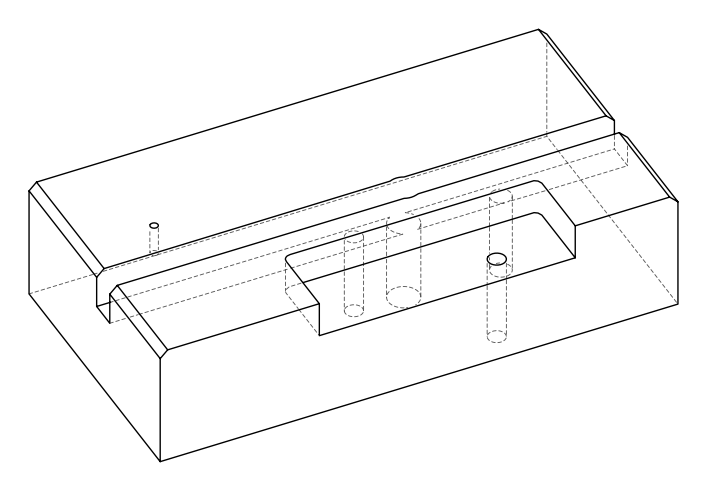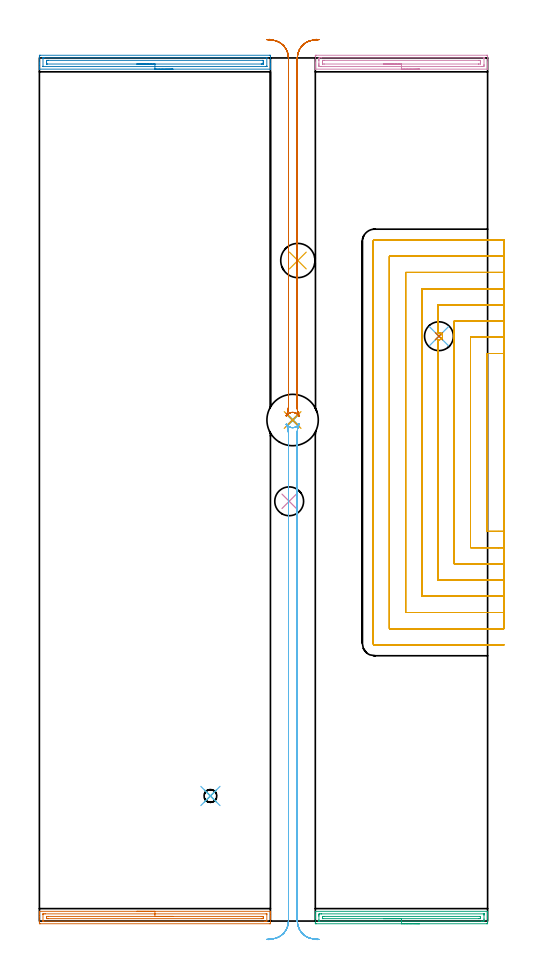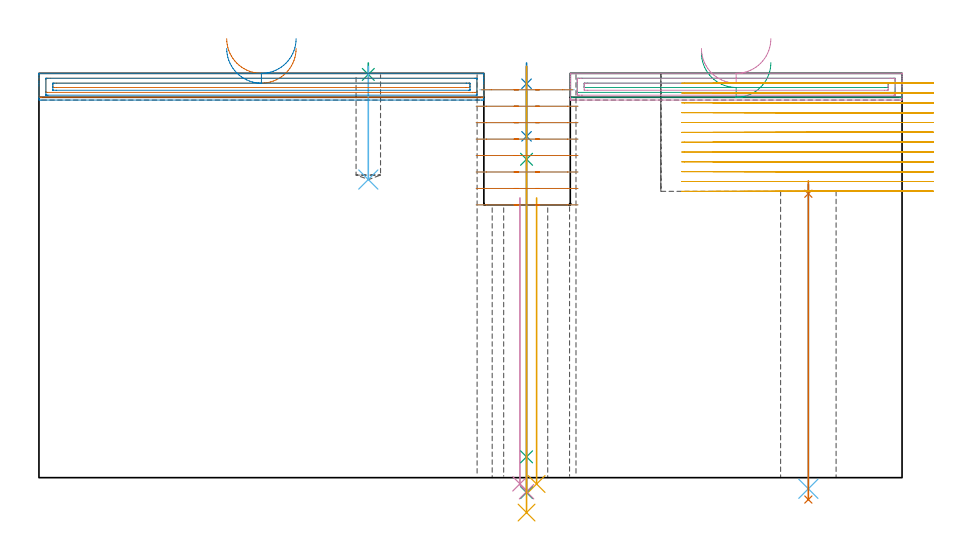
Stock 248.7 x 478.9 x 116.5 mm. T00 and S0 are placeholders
(PLAN: 19 operations, 12 tool changes, 134.2 min)
(1 SPOT_DRILL | STEP1HOLE_2 | NXT0321_9005460120000 | 0.04 min | 3750 mm3)
(2 SPOT_DRILL_1 | STEP1HOLE_3 | NXT0321_9005460120000 | 0.05 min | 182 mm3)
(3 SPOT_DRILL_2 | STEP1POCKET | NXT0321_9005460120000 | 0.03 min | 0 mm3)
(4 INDEXABLE_INSERT_DRILL_THROUGH_HOLE_FROM_SOLID | STEP1HOLE | NXT0302_003 | 0.34 min | 23362 mm3)
(5 INDEXABLE_INSERT_DRILL_THROUGH_HOLE_FROM_SOLID_1 | STEP1HOLE_1 | NXT0302_009 | 0.34 min | 32964 mm3)
(6 DRILL_THROUGH_HOLE_INTO_CENTER | STEP1HOLE_2 | NXT0301_065 | 0.36 min | 5715 mm3)
(7 DRILL_TO_ENLARGE_THROUGH_HOLE | STEP1HOLE_2 | UGT0301_006 | 0.37 min | 13895 mm3)
(8 DRILL_BLIND_HOLE_INTO_CENTER | STEP1HOLE_3 | NXT0301_092 | 0.08 min | 1731 mm3)
(9 GUN_DRILL_THROUGH_HOLE | STEP1HOLE_3 | UGT0307_009 | 0.59 min | 11231 mm3)
(10 DRILL_TO_ENLARGE_THROUGH_HOLE_1 | STEP1HOLE_3 | NXT0301_104 | 0.49 min | 4730 mm3)
(11 DRILL_TO_ENLARGE_THROUGH_HOLE_2 | STEP1HOLE_3 | UGT0301_392 | 0.52 min | 56371 mm3)
(12 DRILL_BLIND_HOLE_INTO_CENTER_1 | STEP1POCKET | NXT0301_042 | 0.13 min | 1165 mm3)
(13 AREA_MILL | FG_CHAMFER_SURFACE | UGT0205_001 | 3.26 min | 3154 mm3)
(14 AREA_MILL_1 | FG_CHAMFER_SURFACE_1 | UGT0205_001 | 3.29 min | 3937 mm3)
(15 AREA_MILL_2 | FG_CHAMFER_SURFACE_2 | UGT0205_001 | 2.48 min | 2379 mm3)
(16 AREA_MILL_3 | FG_CHAMFER_SURFACE_3 | UGT0205_001 | 2.5 min | 2974 mm3)
(17 MILL_SLOT | SLOT_PARTIAL_RECTANGULAR | NXT0201_011 | Follow Part, ap 3, ae 75% | 102.52 min | 551887 mm3)
(18 MILL_RECTANGULAR_SLOT | SLOT_RECTANGULAR | UGT0201_094 | Follow Part, ap 5, ae 75% | 9.66 min | 243108 mm3)
(19 MILL_RECTANGULAR_SLOT_1 | SLOT_RECTANGULAR_1 | UGT0201_094 | Follow Part, ap 5, ae 75% | 7.19 min | 167184 mm3)
(TOOL NXT0321_9005460120000 | NC Spot Drill, 142deg, 12mm, Carbide, Uncoated | D12 PA142 FL30 Z2)
(TOOL NXT0302_003 | Index. Insert Drill 16mm [880-D1600L20-05] | D16 PA176 FL80 Z2)
(TOOL NXT0302_009 | Index. Insert Drill 19mm [880-D1900L25-05] | D19 PA176 FL95 Z2)
(TOOL NXT0301_065 | Carbide Drill 9.4mm [860.1-0940-075A1-MM 2214] | D9.4 PA140 FL98 Z2)
(TOOL UGT0301_006 | Twist Drill 16 mm | D16 PA118 FL120 Z2)
(TOOL NXT0301_092 | Carbide Drill 12.1mm [860.1-1210-061A1-MM 2214] | D12.1 PA140 FL77 Z2)
(TOOL UGT0307_009 | Gun Drill 12 mm | D12 PA130 FL24 Z1)
(TOOL NXT0301_104 | Carbide Drill 14mm [860.1-1400-112A1-MM 2214] | D14 PA140 FL123 Z2)
(TOOL UGT0301_392 | Twist Drill 28.5 mm | D28.5 PA118 FL165 Z2)
(TOOL NXT0301_042 | Carbide Drill 7.1mm [860.1-0710-057A1-MM 2214] | D7.1 PA140 FL85 Z2)
(TOOL UGT0205_001 | Chamfer Mill 20 x 3 x 45 deg. | D20 FL50 Z2)
(TOOL NXT0201_011 | ENDMILL 12mm [2P460-1200-NA 1630] | D12 FL38 Z6)
(TOOL UGT0201_094 | End mill 20 mm | D20 FL38 Z4)
(OP 1 SPOT_DRILL)
G17 G21 G94 G90
T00 M6
G54
G17 G0 G90 X221.7 Y324.5 S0 M3
G43 Z126.5 H0
G94 G81 G98 Z81.811 F250. R85.5
G80
M5
M2
(OP 2 SPOT_DRILL_1)
G17 G21 G94 G90
T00 M6
G54
G17 G0 G90 X140.5 Y278. S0 M3
G43 Z126.5 H0
G94 G81 G98 Z113.5 F250. R119.5
G80
M5
M2
(OP 3 SPOT_DRILL_2)
G17 G21 G94 G90
T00 M6
G54
G17 G0 G90 X94.9 Y69.4 S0 M3
G43 Z126.5 H0
G94 G81 G98 Z116.186 F250. R119.5
G80
M5
M2
(OP 4 INDEXABLE_INSERT_DRILL_THROUGH_HOLE_FROM_SOLID)
G17 G21 G94 G90
T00 M6
G54
G17 G0 G90 X138.6 Y232.9 S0 M3
G43 Z126.5 H1
G94 G81 G98 Z-1.779 F250. R80.6
G80
M5
M2
(OP 5 INDEXABLE_INSERT_DRILL_THROUGH_HOLE_FROM_SOLID_1)
G17 G21 G94 G90
T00 M6
G54
G17 G0 G90 X143.4 Y366.5 S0 M3
G43 Z126.5 H1
G94 G81 G98 Z-1.832 F250. R80.6
G80
M5
M2
(OP 6 DRILL_THROUGH_HOLE_INTO_CENTER)
G17 G21 G94 G90
T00 M6
G54
G17 G0 G90 X221.7 Y324.5 S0 M3
G43 Z126.5 H1
G94 G73 G98 Z-3.211 F250. Q8.571 R84.5
G80
M5
M2
(OP 7 DRILL_TO_ENLARGE_THROUGH_HOLE)
G17 G21 G94 G90
T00 M6
G54
G17 G0 G90 X221.7 Y324.5 S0 M3
G43 Z126.5 H0
G94 G73 G98 Z-6.307 F250. Q14.801 R84.5
G80
M5
M2
(OP 8 DRILL_BLIND_HOLE_INTO_CENTER)
G17 G21 G94 G90
T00 M6
G54
G17 G0 G90 X140.5 Y278. S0 M3
G43 Z126.5 H1
G94 G81 G98 Z98.35 F250. R118.5
G80
M5
M2
(OP 9 GUN_DRILL_THROUGH_HOLE)
G17 G21 G94 G90
T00 M6
G54
G17 G0 G90 X140.5 Y278. M8
G43 Z126.5 H0
Z111.365
S716 M3
G94 G1 Z91.736 F125. M26
G4 X.084
Z6. F250.
G4 X.084
Z-4.298 F125.
G4 X.084
M5
M9
G0 Z111.365
Z126.5
M2
(OP 10 DRILL_TO_ENLARGE_THROUGH_HOLE_1)
G17 G21 G94 G90
T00 M6
G54
G17 G0 G90 X140.5 Y278. S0 M3
G43 Z126.5 H1
G94 G73 G98 Z-4.048 F250. Q13.394 R118.5
G80
M5
M2
(OP 11 DRILL_TO_ENLARGE_THROUGH_HOLE_2)
G17 G21 G94 G90
T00 M6
G54
G17 G0 G90 X140.5 Y278. S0 M3
G43 Z126.5 H0
G94 G73 G98 Z-10.062 F250. Q25.312 R118.5
G80
M5
M2
(OP 12 DRILL_BLIND_HOLE_INTO_CENTER_1)
G17 G21 G94 G90
T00 M6
G54
G17 G0 G90 X94.9 Y69.4 S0 M3
G43 Z126.5 H1
G94 G81 G98 Z85.9 F250. R118.5
G80
M5
M2
(OP 13 AREA_MILL)
G17 G21 G94 G90
T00 M6
G54
G17 G0 G90 X54.1 Y5.4 S1061 M3
G43 Z126.5 H0
G94 G1 X54.138 Z125.628 F250.
X54.252 Z124.763
X54.441 Z123.912
X54.703 Z123.08
X55.037 Z122.274
X55.44 Z121.5
X55.908 Z120.764
X56.44 Z120.072
X57.029 Z119.429
X57.672 Z118.84
X58.364 Z118.308
X59.1 Z117.84
X59.874 Z117.437
X60.68 Z117.103
X61.512 Z116.841
X62.364 Z116.652
X63.228 Z116.538
X64.1 Z116.5
X128.02
X128.19 Y5.397 Z116.489
X128.198 Y5.248 Z116.34
X128.2 Y5.092 Z116.192
Y4.847 Z115.947
Y4.141 Z115.236
Y2.912 Z114.009
Y2.388 Z113.483
Y1.774 Z112.869
Y-0.856 Z110.241
X128.197 Y-1.118 Z109.979
X128.19 Y-1.492 Z109.605
X127.96 Y-1.497 Z109.601
X127.573 Y-1.5 Z109.6
X0.627
X0.24 Y-1.497 Z109.601
X0.01 Y-1.492 Z109.605
X0. Y-1.118 Z109.979
Y2.388 Z113.483
Y3.788 Z114.885
Y4.141 Z115.236
Y4.847 Z115.947
Y5.092 Z116.192
X0.002 Y5.248 Z116.34
X0.01 Y5.397 Z116.489
X0.18 Y5.4 Z116.5
X64.1
Y3.986 Z115.086
X125.785 Y3.985 Z115.085
X125.945 Y3.984 Z115.084
X126.143 Y3.98 Z115.08
X126.185 Y3.979 Z115.079
X126.191 Y3.953 Z115.053
X126.195 Y3.919 Z115.019
X126.199 Y3.735 Z114.835
X126.2 Y0.229 Z111.329
X126.197 Y0.093 Z111.193
X126.193 Y-0.015 Z111.085
X126.189 Y-0.079 Z111.021
X126.152 Y-0.08 Z111.02
X125.785 Y-0.084 Z111.016
X125.626 Y-0.085 Z111.015
X124.891 Y-0.086 Z111.014
X2.415 Y-0.085 Z111.015
X2.255 Y-0.084 Z111.016
X2.057 Y-0.08 Z111.02
X2.015 Y-0.079 Z111.021
X2.009 Y-0.053 Z111.047
X2.005 Y-0.019 Z111.081
X2.001 Y0.165 Z111.265
X2. Y3.671 Z114.771
X2.003 Y3.807 Z114.907
X2.007 Y3.915 Z115.015
X2.011 Y3.979 Z115.079
X2.048 Y3.98 Z115.08
X2.415 Y3.984 Z115.084
X2.574 Y3.985 Z115.085
X3.309 Y3.986 Z115.086
X64.1
Y2.572 Z113.672
X123.103 Y2.571 Z113.671
X123.812 Y2.57 Z113.67
X123.997 Y2.568 Z113.668
X124.175 Y2.565 Z113.665
X124.19 Y2.388 Z113.488
X124.195 Y2.194 Z113.294
X124.19 Y1.512 Z112.612
X124.177 Y1.336 Z112.436
X123.103 Y1.329 Z112.429
X5.097
X4.388 Y1.33 Z112.43
X4.203 Y1.332 Z112.432
X4.025 Y1.335 Z112.435
X4.01 Y1.512 Z112.612
X4.005 Y1.706 Z112.806
X4.01 Y2.388 Z113.488
X4.023 Y2.564 Z113.664
X5.097 Y2.571 Z113.671
X64.1 Y2.572 Z113.672
X64.972 Z113.71
X65.836 Z113.823
X66.688 Z114.012
X67.52 Z114.275
X68.326 Z114.608
X69.1 Z115.011
X69.836 Z115.48
X70.528 Z116.011
X71.171 Z116.6
X71.76 Z117.244
X72.292 Z117.936
X72.76 Z118.672
X73.163 Z119.445
X73.497 Z120.251
X73.759 Z121.083
X73.948 Z121.935
X74.062 Z122.8
X74.1 Z123.672
G0 Z126.5
M5
M2
(OP 14 AREA_MILL_1)
G17 G21 G94 G90
T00 M6
G54
G17 G0 G90 X74.1 Y472.7 S1061 M3
G43 Z126.5 H0
G94 G1 X74.062 Z125.628 F250.
X73.948 Z124.763
X73.759 Z123.912
X73.497 Z123.08
X73.163 Z122.274
X72.76 Z121.5
X72.291 Z120.764
X71.76 Z120.072
X71.171 Z119.429
X70.528 Z118.839
X69.836 Z118.308
X69.1 Z117.84
X68.326 Z117.437
X67.52 Z117.103
X66.688 Z116.841
X65.836 Z116.652
X64.972 Z116.538
X64.1 Z116.5
X0.18
X0.01 Y472.702 Z116.488
X0.002 Y472.84 Z116.352
X0. Y472.984 Z116.216
Y473.223 Z115.977
Y473.927 Z115.268
Y475.153 Z114.044
Y475.676 Z113.519
Y476.289 Z112.907
Y479.786 Z109.411
X0.003 Y480.048 Z109.15
X0.01 Y480.393 Z108.804
X0.269 Y480.398 Z108.801
X0.627 Y480.4 Z108.8
X127.573
X127.931 Y480.398 Z108.801
X128.19 Y480.393 Z108.804
X128.2 Y480.048 Z109.15
Y475.676 Z113.519
Y475.153 Z114.044
Y474.801 Z114.395
Y474.279 Z114.917
Y473.927 Z115.268
Y473.223 Z115.977
Y472.984 Z116.216
X128.198 Y472.84 Z116.352
X128.19 Y472.702 Z116.488
X128.02 Y472.7 Z116.5
X64.1
Y474.114 Z115.086
X2.223 Y474.115 Z115.085
X2.059 Y474.117 Z115.083
X2.02 Y474.12 Z115.08
X2.01 Y474.123 Z115.077
X2.006 Y474.134 Z115.066
X2.003 Y474.167 Z115.033
X2. Y474.332 Z114.868
Y478.704 Z110.496
X2.003 Y478.84 Z110.36
X2.007 Y478.948 Z110.252
X2.01 Y478.977 Z110.223
X2.022 Y478.979 Z110.221
X2.064 Y478.982 Z110.218
X2.415 Y478.985 Z110.215
X2.607 Y478.986 Z110.214
X125.977 Y478.985 Z110.215
X126.141 Y478.983 Z110.217
X126.18 Y478.98 Z110.22
X126.19 Y478.977 Z110.223
X126.194 Y478.966 Z110.234
X126.197 Y478.933 Z110.267
X126.2 Y478.768 Z110.432
Y474.396 Z114.804
X126.197 Y474.26 Z114.94
X126.193 Y474.152 Z115.048
X126.19 Y474.123 Z115.077
X126.178 Y474.121 Z115.079
X126.136 Y474.118 Z115.082
X125.785 Y474.115 Z115.085
X125.593 Y474.114 Z115.086
X64.1
Y475.528 Z113.672
X4.353 Y475.529 Z113.671
X4.203 Y475.53 Z113.67
X4.053 Y475.534 Z113.666
X4.017 Y475.535 Z113.665
X4.01 Y475.558 Z113.642
X4.005 Y475.61 Z113.59
X4.002 Y475.676 Z113.524
X4. Y475.874 Z113.326
Y476.55 Z112.65
Y476.748 Z112.452
X4.005 Y477.424 Z111.776
X4.009 Y477.523 Z111.677
X4.012 Y477.565 Z111.635
X4.057 Y477.567 Z111.633
X4.203 Y477.569 Z111.631
X4.947 Y477.571 Z111.629
X5.097 Y477.572 Z111.628
X123.847 Y477.571 Z111.629
X123.997 Y477.57 Z111.63
X124.147 Y477.566 Z111.634
X124.182 Y477.565 Z111.635
X124.19 Y477.542 Z111.658
X124.195 Y477.49 Z111.71
X124.198 Y477.424 Z111.776
X124.2 Y477.226 Z111.974
Y476.55 Z112.65
Y476.352 Z112.848
X124.195 Y475.676 Z113.524
X124.191 Y475.577 Z113.623
X124.188 Y475.535 Z113.665
X124.143 Y475.533 Z113.667
X123.997 Y475.531 Z113.669
X123.253 Y475.529 Z113.671
X123.103 Y475.528 Z113.672
X64.1
X63.228 Z113.71
X62.363 Z113.823
X61.512 Z114.012
X60.68 Z114.275
X59.874 Z114.608
X59.1 Z115.011
X58.364 Z115.48
X57.672 Z116.011
X57.029 Z116.6
X56.44 Z117.244
X55.908 Z117.936
X55.44 Z118.672
X55.037 Z119.445
X54.703 Z120.251
X54.441 Z121.083
X54.252 Z121.935
X54.138 Z122.8
X54.1 Z123.672
G0 Z126.5
M5
M2
(OP 15 AREA_MILL_2)
G17 G21 G94 G90
T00 M6
G54
G17 G0 G90 X210.9 Y-1.5 S1061 M3
G43 Z126.5 H0
Z119.6
G94 G1 X210.862 Z118.728 F250.
X210.748 Z117.864
X210.559 Z117.012
X210.297 Z116.18
X209.963 Z115.374
X209.56 Z114.6
X209.092 Z113.864
X208.56 Z113.172
X207.971 Z112.529
X207.328 Z111.94
X206.636 Z111.408
X205.9 Z110.94
X205.126 Z110.537
X204.32 Z110.203
X203.488 Z109.941
X202.636 Z109.752
X201.772 Z109.638
X200.9 Z109.6
X153.683
X153.299 Y-1.496 Z109.602
X153.11 Y-1.492 Z109.605
X153.1 Y-1.118 Z109.978
Y1.512 Z112.606
Y2.117 Z113.214
Y2.388 Z113.485
Y2.993 Z114.09
Y3.265 Z114.361
Y3.808 Z114.907
Y5.163 Z116.262
X153.102 Y5.284 Z116.376
X153.11 Y5.398 Z116.489
X153.238 Y5.4 Z116.5
X248.562
X248.69 Y5.398 Z116.489
X248.698 Y5.284 Z116.376
X248.7 Y5.163 Z116.262
Y4.475 Z115.574
Y3.808 Z114.907
Y3.265 Z114.361
Y2.993 Z114.09
Y2.388 Z113.485
Y2.117 Z113.214
Y1.512 Z112.606
Y-0.815 Z110.281
X248.696 Y-1.118 Z109.978
X248.69 Y-1.492 Z109.605
X248.501 Y-1.496 Z109.602
X248.117 Y-1.5 Z109.6
X200.9
Y-0.086 Z111.014
X155.465 Y-0.085 Z111.015
X155.306
X155.132 Y-0.081 Z111.019
X155.115 Y-0.079 Z111.021
X155.11 Y-0.072 Z111.028
X155.104 Y-0.049 Z111.051
X155.102 Y-0.026 Z111.074
X155.1 Y0.118 Z111.218
Y0.635 Z111.735
Y2.747 Z113.847
X155.101 Y3.265 Z114.365
X155.103 Y3.621 Z114.721
X155.11 Y3.976 Z115.076
X155.465 Y3.983 Z115.083
X155.625 Y3.984 Z115.084
X156.356 Y3.986 Z115.086
X156.514
X246.335 Y3.985 Z115.085
X246.494
X246.668 Y3.981 Z115.081
X246.685 Y3.979 Z115.079
X246.69 Y3.972 Z115.072
X246.696 Y3.949 Z115.049
X246.698 Y3.926 Z115.026
X246.7 Y3.782 Z114.882
Y3.265 Z114.365
Y1.153 Z112.253
X246.699 Y0.635 Z111.735
X246.697 Y0.279 Z111.379
X246.69 Y-0.076 Z111.024
X246.335 Y-0.083 Z111.017
X246.175 Y-0.084 Z111.016
X245.444 Y-0.086 Z111.014
X245.286
X200.9
Y1.328 Z112.428
X157.247 Y1.329 Z112.429
X157.185 Y1.33 Z112.43
X157.136 Y1.333 Z112.433
X157.112 Y1.335 Z112.435
X157.109 Y1.368 Z112.468
X157.103 Y1.512 Z112.612
X157.101 Y1.656 Z112.756
X157.104 Y2.388 Z113.488
X157.108 Y2.525 Z113.625
X157.116 Y2.565 Z113.665
X157.155 Y2.567 Z113.667
X157.247 Y2.569 Z113.669
X157.952 Y2.571 Z113.671
X158.138 Y2.572 Z113.672
X244.553 Y2.571 Z113.671
X244.615 Y2.57 Z113.67
X244.664 Y2.567 Z113.667
X244.688 Y2.565 Z113.665
X244.691 Y2.532 Z113.632
X244.697 Y2.388 Z113.488
X244.699 Y2.244 Z113.344
X244.696 Y1.512 Z112.612
X244.692 Y1.375 Z112.475
X244.684 Y1.335 Z112.435
X244.645 Y1.333 Z112.433
X244.553 Y1.331 Z112.431
X243.848 Y1.329 Z112.429
X243.662 Y1.328 Z112.428
X200.9
X200.028 Z112.467
X199.164 Z112.58
X198.312 Z112.769
X197.48 Z113.032
X196.674 Z113.365
X195.9 Z113.768
X195.164 Z114.237
X194.472 Z114.768
X193.829 Z115.357
X193.24 Z116.001
X192.708 Z116.693
X192.24 Z117.428
X191.837 Z118.202
X191.503 Z119.008
X191.241 Z119.84
X191.052 Z120.692
X190.938 Z121.557
X190.9 Z122.428
G0 Z126.5
M5
M2
(OP 16 AREA_MILL_3)
G17 G21 G94 G90
T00 M6
G54
G17 G0 G90 X210.9 Y472.7 S1061 M3
G43 Z126.5 H0
G94 G1 X210.862 Z125.628 F250.
X210.748 Z124.763
X210.559 Z123.912
X210.297 Z123.08
X209.963 Z122.274
X209.56 Z121.5
X209.091 Z120.764
X208.56 Z120.072
X207.971 Z119.429
X207.328 Z118.839
X206.636 Z118.308
X205.9 Z117.84
X205.126 Z117.437
X204.32 Z117.103
X203.488 Z116.841
X202.636 Z116.652
X201.772 Z116.538
X200.9 Z116.5
X153.238
X153.11 Y472.702 Z116.488
X153.102 Y472.808 Z116.385
X153.1 Y472.918 Z116.28
Y473.594 Z115.605
Y474.26 Z114.94
Y474.801 Z114.395
Y475.072 Z114.125
Y475.676 Z113.521
Y475.946 Z113.251
Y476.547 Z112.647
Y479.746 Z109.451
X153.103 Y480.048 Z109.149
X153.11 Y480.392 Z108.804
X153.327 Y480.397 Z108.801
X153.683 Y480.4 Z108.8
X248.117
X248.473 Y480.397 Z108.801
X248.69 Y480.392 Z108.804
X248.7 Y480.048 Z109.149
Y476.55 Z112.644
Y475.947 Z113.251
Y475.676 Z113.521
Y475.072 Z114.125
Y474.801 Z114.395
Y474.259 Z114.94
Y473.594 Z115.605
Y472.918 Z116.28
X248.698 Y472.808 Z116.385
X248.69 Y472.702 Z116.488
X248.562 Y472.7 Z116.5
X200.9
Y474.114 Z115.086
X156.165 Y474.115 Z115.085
X155.465 Y474.119 Z115.081
X155.125 Y474.121 Z115.079
X155.108 Y474.45 Z114.75
X155.103 Y474.801 Z114.399
X155.1 Y475.159 Z114.041
Y475.676 Z113.524
Y477.424 Z111.776
Y477.783 Z111.417
X155.103 Y478.299 Z110.901
X155.108 Y478.65 Z110.55
X155.125 Y478.979 Z110.221
X155.465 Y478.983 Z110.217
X155.657 Y478.985 Z110.215
X156.356 Y478.986 Z110.214
X156.547
X246.335 Y478.985 Z110.215
X246.528 Y478.984 Z110.216
X246.664 Y478.98 Z110.22
X246.691 Y478.979 Z110.221
X246.695 Y478.961 Z110.239
X246.697 Y478.939 Z110.261
X246.7 Y478.815 Z110.385
Y475.317 Z113.883
X246.697 Y474.801 Z114.399
X246.692 Y474.45 Z114.75
X246.675 Y474.121 Z115.079
X246.335 Y474.117 Z115.083
X246.143 Y474.115 Z115.085
X245.444 Y474.114 Z115.086
X245.253
X200.9
Y475.528 Z113.672
X158.138 Y475.529 Z113.671
X157.394 Y475.531 Z113.669
X157.247 Y475.534 Z113.666
X157.11 Y475.538 Z113.662
X157.105 Y475.676 Z113.524
X157.101 Y475.819 Z113.381
X157.1 Y476.55 Z112.65
Y476.694 Z112.506
X157.106 Y477.424 Z111.776
X157.107 Y477.562 Z111.638
X157.247 Y477.565 Z111.635
X157.989 Y477.571 Z111.629
X158.138
X243.662
X244.406 Y477.569 Z111.631
X244.553 Y477.566 Z111.634
X244.69 Y477.562 Z111.638
X244.695 Y477.424 Z111.776
X244.699 Y477.282 Z111.918
X244.7 Y476.55 Z112.65
Y476.406 Z112.794
X244.694 Y475.676 Z113.524
X244.693 Y475.538 Z113.662
X244.553 Y475.535 Z113.665
X243.811 Y475.529 Z113.671
X243.662
X200.9 Y475.528 Z113.672
X200.028 Z113.71
X199.163 Z113.823
X198.312 Z114.012
X197.48 Z114.275
X196.674 Z114.608
X195.9 Z115.011
X195.164 Z115.48
X194.472 Z116.011
X193.829 Z116.6
X193.24 Z117.244
X192.708 Z117.936
X192.24 Z118.672
X191.837 Z119.445
X191.503 Z120.251
X191.241 Z121.083
X191.052 Z121.935
X190.938 Z122.8
X190.9 Z123.672
G0 Z126.5
M5
M2
(OP 17 MILL_SLOT)
G17 G21 G94 G90
T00 M6
G54
G17 G0 G90 X257.7 Y314.9 S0 M3
G43 Z126.5 H1
Z113.667
G94 G1 X254.7 F250.
X248.2 F500.
Y216.2
X254.7
X257.7 F250.
Y323.9
X254.7
X239.2 F500.
Y207.2
X254.7
X257.7 F250.
Y332.9
X254.7
X230.2 F500.
Y198.2
X254.7
X257.7 F250.
Y341.9
X254.7
X221.2 F500.
Y326.421
X221.365 Y326.468
X221.411 Y326.476
G2 X221.641 Y326.49 R2.091
X223.203 Y325.805 R2.091
G1 X223.437 Y325.467
G2 X223.623 Y325.006 R1.991
X223.58 Y323.854 R1.991
G1 X223.441 Y323.526
G2 X221.282 Y322.556 R2.033
G1 X221.2 Y322.579
Y189.2
X254.7
X257.7 F250.
Y350.9
X254.7
X212.2 F500.
Y180.2
X254.7
X257.7 F250.
Y359.9
X254.7
X203.2 F500.
Y171.2
X254.7
X257.7 F250.
Y368.9
X254.7
X194.2 F500.
Y162.2
X254.7
X257.7 F250.
Y377.9
X254.7
X186. F500.
G3 X185.2 Y377.1 R0.8
G1 Y154.
G3 X186. Y153.2 R0.8
G1 X254.7
X257.7 F250.
G0 Y314.9 Z110.833
G1 X254.7
X248.2 F500.
Y216.2
X254.7
X257.7 F250.
Y323.9
X254.7
X239.2 F500.
Y207.2
X254.7
X257.7 F250.
Y332.9
X254.7
X230.2 F500.
Y198.2
X254.7
X257.7 F250.
Y341.9
X254.7
X221.2 F500.
Y326.421
X221.365 Y326.468
X221.411 Y326.476
G2 X223.203 Y325.805 R2.091
G1 X223.437 Y325.467
G2 X223.58 Y323.854 R1.991
G1 X223.441 Y323.526
G2 X221.282 Y322.556 R2.033
G1 X221.2 Y322.579
Y189.2
X254.7
X257.7 F250.
Y350.9
X254.7
X212.2 F500.
Y180.2
X254.7
X257.7 F250.
Y359.9
X254.7
X203.2 F500.
Y171.2
X254.7
X257.7 F250.
Y368.9
X254.7
X194.2 F500.
Y162.2
X254.7
X257.7 F250.
Y377.9
X254.7
X186. F500.
G3 X185.2 Y377.1 R0.8
G1 Y154.
G3 X186. Y153.2 R0.8
G1 X254.7
X257.7 F250.
G0 Y314.9 Z108.
G1 X254.7
X248.2 F500.
Y216.2
X254.7
X257.7 F250.
Y323.9
X254.7
X239.2 F500.
Y207.2
X254.7
X257.7 F250.
Y332.9
X254.7
X230.2 F500.
Y198.2
X254.7
X257.7 F250.
Y341.9
X254.7
X221.2 F500.
Y326.421
X221.365 Y326.468
X221.409 Y326.476
G2 X223.203 Y325.805 R2.09
G1 X223.437 Y325.467
G2 X223.614 Y325.037 R1.991
X223.669 Y324.771 R1.991
X223.58 Y323.855 R1.991
G1 X223.441 Y323.526
G2 X221.282 Y322.556 R2.034
G1 X221.2 Y322.579
Y189.2
X254.7
X257.7 F250.
Y350.9
X254.7
X212.2 F500.
Y180.2
X254.7
X257.7 F250.
Y359.9
X254.7
X203.2 F500.
Y171.2
X254.7
X257.7 F250.
Y368.9
X254.7
X194.2 F500.
Y162.2
X254.7
X257.7 F250.
Y377.9
X254.7
X186. F500.
G3 X185.2 Y377.1 R0.8
G1 Y154.
G3 X186. Y153.2 R0.8
G1 X254.7
X257.7 F250.
G0 Y314.9 Z105.167
G1 X254.7
X248.2 F500.
Y216.2
X254.7
X257.7 F250.
Y323.9
X254.7
X239.2 F500.
Y207.2
X254.7
X257.7 F250.
Y332.9
X254.7
X230.2 F500.
Y198.2
X254.7
X257.7 F250.
Y341.9
X254.7
X221.2 F500.
Y326.421
X221.365 Y326.468
X221.409 Y326.476
G2 X223.203 Y325.805 R2.09
G1 X223.437 Y325.467
G2 X223.614 Y325.037 R1.991
X223.669 Y324.771 R1.991
X223.58 Y323.855 R1.991
G1 X223.441 Y323.526
G2 X221.282 Y322.556 R2.034
G1 X221.2 Y322.579
Y189.2
X254.7
X257.7 F250.
Y350.9
X254.7
X212.2 F500.
Y180.2
X254.7
X257.7 F250.
Y359.9
X254.7
X203.2 F500.
Y171.2
X254.7
X257.7 F250.
Y368.9
X254.7
X194.2 F500.
Y162.2
X254.7
X257.7 F250.
Y377.9
X254.7
X186. F500.
G3 X185.2 Y377.1 R0.8
G1 Y154.
G3 X186. Y153.2 R0.8
G1 X254.7
X257.7 F250.
G0 Y314.9 Z102.333
G1 X254.7
X248.2 F500.
Y216.2
X254.7
X257.7 F250.
Y323.9
X254.7
X239.2 F500.
Y207.2
X254.7
X257.7 F250.
Y332.9
X254.7
X230.2 F500.
Y198.2
X254.7
X257.7 F250.
Y341.9
X254.7
X221.2 F500.
Y326.421
X221.365 Y326.468
X221.411 Y326.476
G2 X223.203 Y325.805 R2.091
G1 X223.437 Y325.467
G2 X223.58 Y323.854 R1.991
G1 X223.441 Y323.526
G2 X221.282 Y322.556 R2.033
G1 X221.2 Y322.579
Y189.2
X254.7
X257.7 F250.
Y350.9
X254.7
X212.2 F500.
Y180.2
X254.7
X257.7 F250.
Y359.9
X254.7
X203.2 F500.
Y171.2
X254.7
X257.7 F250.
Y368.9
X254.7
X194.2 F500.
Y162.2
X254.7
X257.7 F250.
Y377.9
X254.7
X186. F500.
G3 X185.2 Y377.1 R0.8
G1 Y154.
G3 X186. Y153.2 R0.8
G1 X254.7
X257.7 F250.
G0 Y314.9 Z99.5
G1 X254.7
X248.2 F500.
Y216.2
X254.7
X257.7 F250.
Y323.9
X254.7
X239.2 F500.
Y207.2
X254.7
X257.7 F250.
Y332.9
X254.7
X230.2 F500.
Y198.2
X254.7
X257.7 F250.
Y341.9
X254.7
X221.2 F500.
Y326.421
X221.365 Y326.468
X221.411 Y326.476
G2 X223.203 Y325.805 R2.091
G1 X223.437 Y325.467
G2 X223.58 Y323.854 R1.991
G1 X223.441 Y323.526
G2 X221.282 Y322.556 R2.033
G1 X221.2 Y322.579
Y189.2
X254.7
X257.7 F250.
Y350.9
X254.7
X212.2 F500.
Y180.2
X254.7
X257.7 F250.
Y359.9
X254.7
X203.2 F500.
Y171.2
X254.7
X257.7 F250.
Y368.9
X254.7
X194.2 F500.
Y162.2
X254.7
X257.7 F250.
Y377.9
X254.7
X186. F500.
G3 X185.2 Y377.1 R0.8
G1 Y154.
G3 X186. Y153.2 R0.8
G1 X254.7
X257.7 F250.
G0 Y314.9 Z96.667
G1 X254.7
X248.2 F500.
Y216.2
X254.7
X257.7 F250.
Y323.9
X254.7
X239.2 F500.
Y207.2
X254.7
X257.7 F250.
Y332.9
X254.7
X230.2 F500.
Y198.2
X254.7
X257.7 F250.
Y341.9
X254.7
X221.2 F500.
Y326.421
X221.365 Y326.468
X221.411 Y326.476
G2 X223.203 Y325.805 R2.091
G1 X223.437 Y325.467
G2 X223.58 Y323.854 R1.991
G1 X223.441 Y323.526
G2 X221.282 Y322.556 R2.033
G1 X221.2 Y322.579
Y189.2
X254.7
X257.7 F250.
Y350.9
X254.7
X212.2 F500.
Y180.2
X254.7
X257.7 F250.
Y359.9
X254.7
X203.2 F500.
Y171.2
X254.7
X257.7 F250.
Y368.9
X254.7
X194.2 F500.
Y162.2
X254.7
X257.7 F250.
Y377.9
X254.7
X186. F500.
G3 X185.2 Y377.1 R0.8
G1 Y154.
G3 X186. Y153.2 R0.8
G1 X254.7
X257.7 F250.
G0 Y314.9 Z93.833
G1 X254.7
X248.2 F500.
Y216.2
X254.7
X257.7 F250.
Y323.9
X254.7
X239.2 F500.
Y207.2
X254.7
X257.7 F250.
Y332.9
X254.7
X230.2 F500.
Y198.2
X254.7
X257.7 F250.
Y341.9
X254.7
X221.2 F500.
Y326.421
X221.365 Y326.468
X221.411 Y326.476
G2 X221.759 Y326.488 R2.091
X223.202 Y325.806 R2.091
G1 X223.439 Y325.464
G2 X223.615 Y325.033 R1.989
X223.58 Y323.854 R1.991
G1 X223.441 Y323.526
G2 X221.282 Y322.556 R2.033
G1 X221.2 Y322.579
Y189.2
X254.7
X257.7 F250.
Y350.9
X254.7
X212.2 F500.
Y180.2
X254.7
X257.7 F250.
Y359.9
X254.7
X203.2 F500.
Y171.2
X254.7
X257.7 F250.
Y368.9
X254.7
X194.2 F500.
Y162.2
X254.7
X257.7 F250.
Y377.9
X254.7
X186. F500.
G3 X185.2 Y377.1 R0.8
G1 Y154.
G3 X186. Y153.2 R0.8
G1 X254.7
X257.7 F250.
G0 Y314.9 Z91.
G1 X254.7
X248.2 F500.
Y216.2
X254.7
X257.7 F250.
Y323.9
X254.7
X239.2 F500.
Y207.2
X254.7
X257.7 F250.
Y332.9
X254.7
X230.2 F500.
Y198.2
X254.7
X257.7 F250.
Y341.9
X254.7
X221.2 F500.
Y326.421
X221.365 Y326.468
X221.411 Y326.476
G2 X221.759 Y326.488 R2.091
X223.202 Y325.806 R2.091
G1 X223.439 Y325.464
G2 X223.615 Y325.033 R1.989
X223.58 Y323.854 R1.991
G1 X223.441 Y323.526
G2 X221.282 Y322.556 R2.033
G1 X221.2 Y322.579
Y189.2
X254.7
X257.7 F250.
Y350.9
X254.7
X212.2 F500.
Y180.2
X254.7
X257.7 F250.
Y359.9
X254.7
X203.2 F500.
Y171.2
X254.7
X257.7 F250.
Y368.9
X254.7
X194.2 F500.
Y162.2
X254.7
X257.7 F250.
Y377.9
X254.7
X186. F500.
G3 X185.2 Y377.1 R0.8
G1 Y154.
G3 X186. Y153.2 R0.8
G1 X254.7
X257.7 F250.
G0 Y314.9 Z88.167
G1 X254.7
X248.2 F500.
Y216.2
X254.7
X257.7 F250.
Y323.9
X254.7
X239.2 F500.
Y207.2
X254.7
X257.7 F250.
Y332.9
X254.7
X230.2 F500.
Y198.2
X254.7
X257.7 F250.
Y341.9
X254.7
X221.2 F500.
Y326.421
X221.365 Y326.468
X221.411 Y326.476
G2 X223.203 Y325.805 R2.091
G1 X223.437 Y325.467
G2 X223.58 Y323.854 R1.991
G1 X223.441 Y323.526
G2 X221.282 Y322.556 R2.033
G1 X221.2 Y322.579
Y189.2
X254.7
X257.7 F250.
Y350.9
X254.7
X212.2 F500.
Y180.2
X254.7
X257.7 F250.
Y359.9
X254.7
X203.2 F500.
Y171.2
X254.7
X257.7 F250.
Y368.9
X254.7
X194.2 F500.
Y162.2
X254.7
X257.7 F250.
Y377.9
X254.7
X186. F500.
G3 X185.2 Y377.1 R0.8
G1 Y154.
G3 X186. Y153.2 R0.8
G1 X254.7
X257.7 F250.
G0 Y314.9 Z85.333
G1 X254.7
X248.2 F500.
Y216.2
X254.7
X257.7 F250.
Y323.9
X254.7
X239.2 F500.
Y207.2
X254.7
X257.7 F250.
Y332.9
X254.7
X230.2 F500.
Y198.2
X254.7
X257.7 F250.
Y341.9
X254.7
X221.2 F500.
Y326.421
X221.365 Y326.468
X221.411 Y326.476
G2 X223.203 Y325.805 R2.091
G1 X223.437 Y325.467
G2 X223.58 Y323.854 R1.991
G1 X223.441 Y323.526
G2 X221.282 Y322.556 R2.033
G1 X221.2 Y322.579
Y189.2
X254.7
X257.7 F250.
Y350.9
X254.7
X212.2 F500.
Y180.2
X254.7
X257.7 F250.
Y359.9
X254.7
X203.2 F500.
Y171.2
X254.7
X257.7 F250.
Y368.9
X254.7
X194.2 F500.
Y162.2
X254.7
X257.7 F250.
Y377.9
X254.7
X186. F500.
G3 X185.2 Y377.1 R0.8
G1 Y154.
G3 X186. Y153.2 R0.8
G1 X254.7
X257.7 F250.
G0 Y314.9 Z82.5
G1 X254.7
X248.2 F500.
Y216.2
X254.7
X257.7 F250.
Y323.9
X254.7
X239.2 F500.
Y207.2
X254.7
X257.7 F250.
Y332.9
X254.7
X230.2 F500.
Y198.2
X254.7
X257.7 F250.
Y341.9
X254.7
X221.2 F500.
Y326.421
X221.365 Y326.468
X221.411 Y326.476
G2 X223.203 Y325.805 R2.091
G1 X223.437 Y325.467
G2 X223.58 Y323.854 R1.991
G1 X223.441 Y323.526
G2 X221.282 Y322.556 R2.033
G1 X221.2 Y322.579
Y189.2
X254.7
X257.7 F250.
Y350.9
X254.7
X212.2 F500.
Y180.2
X254.7
X257.7 F250.
Y359.9
X254.7
X203.2 F500.
Y171.2
X254.7
X257.7 F250.
Y368.9
X254.7
X194.2 F500.
Y162.2
X254.7
X257.7 F250.
Y377.9
X254.7
X186. F500.
G3 X185.2 Y377.1 R0.8
G1 Y154.
G3 X186. Y153.2 R0.8
G1 X254.7
X257.7 F250.
G0 Z126.5
M5
M2
(OP 18 MILL_RECTANGULAR_SLOT)
G17 G21 G94 G90
T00 M6
G54
G17 G0 G90 X154.295 Y-10.372 S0 M3
G43 Z126.5 H0
Z111.762
G94 G1 X151.342 Y-9.844 F250.
G2 X143.1 Y0. R10. F500.
G1 Y271.344
G2 X144.146 Y275.797 R10.
G1 X144.138 Y275.803
G2 X136.961 Y275.647 R4.25
G1 X136.952 Y275.642
G2 X138.2 Y270.805 R10.
G1 Y0.
G2 X129.955 Y-9.845 R10.
G1 X127.002 Y-10.371 F250.
G0 X155.317 Y-10.202 Z107.025
G1 X152.326 Y-9.97
G2 X143.1 Y0. R10. F500.
G1 Y271.344
G2 X144.146 Y275.797 R10.
G1 X144.138 Y275.803
G2 X136.961 Y275.647 R4.25
G1 X136.952 Y275.642
G2 X138.2 Y270.805 R10.
G1 Y0.
G2 X128.974 Y-9.97 R10.
G1 X125.983 Y-10.202 F250.
G0 X155.317 Z102.287
G1 X152.326 Y-9.97
G2 X143.1 Y0. R10. F500.
G1 Y271.344
G2 X144.146 Y275.797 R10.
G1 X144.138 Y275.803
G2 X136.961 Y275.647 R4.25
G1 X136.952 Y275.642
G2 X138.2 Y270.805 R10.
G1 Y0.
G2 X128.974 Y-9.97 R10.
G1 X125.983 Y-10.202 F250.
G0 X155.317 Z97.55
G1 X152.326 Y-9.97
G2 X143.1 Y0. R10. F500.
G1 Y271.344
G2 X144.146 Y275.797 R10.
G1 X144.138 Y275.803
G2 X136.961 Y275.647 R4.25
G1 X136.952 Y275.642
G2 X138.2 Y270.805 R10.
G1 Y0.
G2 X128.974 Y-9.97 R10.
G1 X125.983 Y-10.202 F250.
G0 X155.317 Z92.812
G1 X152.326 Y-9.97
G2 X143.1 Y0. R10. F500.
G1 Y271.344
G2 X144.146 Y275.797 R10.
G1 X144.138 Y275.803
G2 X136.961 Y275.647 R4.25
G1 X136.952 Y275.642
G2 X138.2 Y270.805 R10.
G1 Y0.
G2 X128.974 Y-9.97 R10.
G1 X125.983 Y-10.202 F250.
G0 X155.317 Z88.075
G1 X152.326 Y-9.97
G2 X143.1 Y0. R10. F500.
G1 Y271.344
G2 X144.146 Y275.797 R10.
G1 X144.138 Y275.803
G2 X136.961 Y275.647 R4.25
G1 X136.952 Y275.642
G2 X138.2 Y270.805 R10.
G1 Y0.
G2 X128.974 Y-9.97 R10.
G1 X125.983 Y-10.202 F250.
G0 X155.317 Z83.337
G1 X152.326 Y-9.97
G2 X143.1 Y0. R10. F500.
G1 Y271.344
G2 X144.146 Y275.797 R10.
G1 X144.138 Y275.803
G2 X136.961 Y275.647 R4.25
G1 X136.952 Y275.642
G2 X138.2 Y270.805 R10.
G1 Y0.
G2 X128.974 Y-9.97 R10.
G1 X125.983 Y-10.202 F250.
G0 X155.317 Z78.6
G1 X152.326 Y-9.97
G2 X143.1 Y0. R10. F500.
G1 Y271.344
G2 X144.146 Y275.797 R10.
G1 X144.138 Y275.803
G2 X136.961 Y275.647 R4.25
G1 X136.952 Y275.642
G2 X138.2 Y270.805 R10.
G1 Y0.
G2 X128.974 Y-9.97 R10.
G1 X125.983 Y-10.202 F250.
G0 Z126.5
M5
M2
(OP 19 MILL_RECTANGULAR_SLOT_1)
G17 G21 G94 G90
T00 M6
G54
G17 G0 G90 X127.478 Y489.315 S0 M3
G43 Z126.5 H0
Z111.762
G94 G1 X130.404 Y488.654 F250.
G2 X138.2 Y478.9 R10. F500.
G1 Y285.195
G2 X136.952 Y280.358 R10.
G1 X136.961 Y280.353
G2 X144.138 Y280.197 R4.25
G1 X144.146 Y280.203
G2 X143.1 Y284.656 R10.
G1 Y478.9
G2 X150.932 Y488.662 R10.
G1 X153.861 Y489.313 F250.
G0 X125.983 Y489.102 Z107.025
G1 X128.974 Y488.87
G2 X138.2 Y478.9 R10. F500.
G1 Y285.195
G2 X136.952 Y280.358 R10.
G1 X136.961 Y280.353
G2 X144.138 Y280.197 R4.25
G1 X144.146 Y280.203
G2 X143.1 Y284.656 R10.
G1 Y478.9
G2 X152.326 Y488.87 R10.
G1 X155.317 Y489.102 F250.
G0 X125.983 Z102.287
G1 X128.974 Y488.87
G2 X138.2 Y478.9 R10. F500.
G1 Y285.195
G2 X136.952 Y280.358 R10.
G1 X136.961 Y280.353
G2 X144.138 Y280.197 R4.25
G1 X144.146 Y280.203
G2 X143.1 Y284.656 R10.
G1 Y478.9
G2 X152.326 Y488.87 R10.
G1 X155.317 Y489.102 F250.
G0 X125.983 Z97.55
G1 X128.974 Y488.87
G2 X138.2 Y478.9 R10. F500.
G1 Y285.195
G2 X136.952 Y280.358 R10.
G1 X136.961 Y280.353
G2 X144.138 Y280.197 R4.25
G1 X144.146 Y280.203
G2 X143.1 Y284.656 R10.
G1 Y478.9
G2 X152.326 Y488.87 R10.
G1 X155.317 Y489.102 F250.
G0 X125.983 Z92.812
G1 X128.974 Y488.87
G2 X138.2 Y478.9 R10. F500.
G1 Y285.195
G2 X136.952 Y280.358 R10.
G1 X136.961 Y280.353
G2 X144.138 Y280.197 R4.25
G1 X144.146 Y280.203
G2 X143.1 Y284.656 R10.
G1 Y478.9
G2 X152.326 Y488.87 R10.
G1 X155.317 Y489.102 F250.
G0 X125.983 Z88.075
G1 X128.974 Y488.87
G2 X138.2 Y478.9 R10. F500.
G1 Y285.195
G2 X136.952 Y280.358 R10.
G1 X136.961 Y280.353
G2 X144.138 Y280.197 R4.25
G1 X144.146 Y280.203
G2 X143.1 Y284.656 R10.
G1 Y478.9
G2 X152.326 Y488.87 R10.
G1 X155.317 Y489.102 F250.
G0 X125.983 Z83.337
G1 X128.974 Y488.87
G2 X138.2 Y478.9 R10. F500.
G1 Y285.195
G2 X136.952 Y280.358 R10.
G1 X136.961 Y280.353
G2 X144.138 Y280.197 R4.25
G1 X144.146 Y280.203
G2 X143.1 Y284.656 R10.
G1 Y478.9
G2 X152.326 Y488.87 R10.
G1 X155.317 Y489.102 F250.
G0 X125.983 Z78.6
G1 X128.974 Y488.87
G2 X138.2 Y478.9 R10. F500.
G1 Y285.195
G2 X136.952 Y280.358 R10.
G1 X136.961 Y280.353
G2 X144.138 Y280.197 R4.25
G1 X144.146 Y280.203
G2 X143.1 Y284.656 R10.
G1 Y478.9
G2 X152.326 Y488.87 R10.
G1 X155.317 Y489.102 F250.
G0 Z126.5
M5
M2
